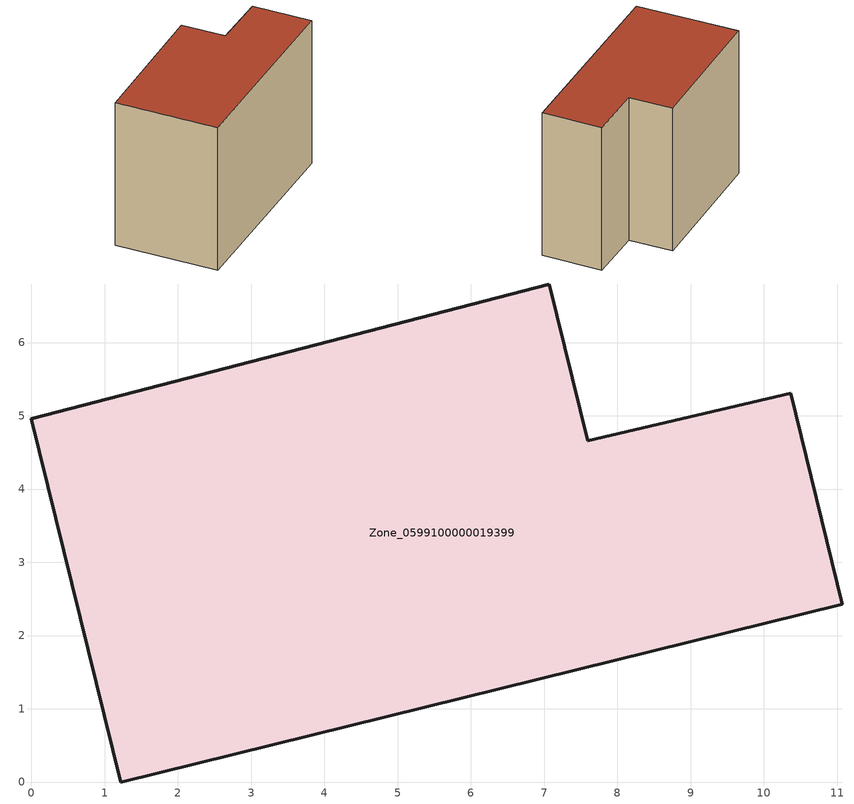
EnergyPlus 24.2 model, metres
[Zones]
Zone_0599100000019399
 floor ground (C_G): 1.22,0 0,4.96 7.07,6.8 7.6,4.66 10.37,5.31 11.07,2.43 z0
 wall outside (C_F): 1.22,0 11.07,2.43 10.37,5.31 7.6,4.66 7.07,6.8 0,4.96 1.22,0 z0:7.56
 roof outside (C_R): 0,4.96 1.22,0 11.07,2.43 10.37,5.31 7.6,4.66 7.07,6.8 z7.56
[BUILDING]
Pand.0599100000019399: North Axis=0; Terrain=City; Loads Convergence Tolerance Value=0.04; Temperature Convergence Tolerance Value=0.4; Solar Distribution=FullExterior; Maximum Number of Warmup Days=25; Minimum Number of Warmup Days=1
[Site:Location]
Rotterdam.The.Hague.AP_ZH_NLD Design_Conditions: Latitude=51.96; Longitude=4.45; Time Zone=1; Elevation=-4.5
[SITE:GROUNDTEMPERATURE:BUILDINGSURFACE]
18, 18, 18, 18, 18, 18, 18, 18, 18, 18, 18, 18
[MATERIAL] Thermal Absorptance=0.9; Solar Absorptance=0.7; Visible Absorptance=0.7
Name | Roughness | Thickness | Conductivity | Density | Specific Heat
G.TC.1946 | MediumSmooth | 0.15 | 1 | 540 | 1210
F.TC.1946 | Rough | 0.3 | 0.857143 | 1920 | 840
R.TC.1946 | MediumRough | 0.2 | 0.909091 | 1500 | 1000
[CONSTRUCTION]
C_G: G.TC.1946
C_F: F.TC.1946
C_R: R.TC.1946
[ZONE]
Zone_0599100000019399: Type=1; Multiplier=1; Ceiling Height=Autocalculate; Volume=Autocalculate; Floor Area=autocalculate; Part of Total Floor Area=Yes
[ZONEINFILTRATION:DESIGNFLOWRATE]
Infil_Zone_0599100000019399: Zone or ZoneList or Space or SpaceList=Zone_0599100000019399; Schedule=AlwaysOn; Design Flow Rate Calculation Method=Flow/Area; Flow Rate per Floor Area=0.003; Constant Term Coefficient=1; Temperature Term Coefficient=0; Velocity Term Coefficient=0; Velocity Squared Term Coefficient=0
[HVACTEMPLATE:ZONE:IDEALLOADSAIRSYSTEM]
Zone_0599100000019399: Maximum Heating Supply Air Temperature=50; Minimum Cooling Supply Air Temperature=13; Maximum Heating Supply Air Humidity Ratio=0.0156; Minimum Cooling Supply Air Humidity Ratio=0.0077; Heating Limit=NoLimit; Cooling Limit=NoLimit; Dehumidification Control Type=ConstantSensibleHeatRatio; Cooling Sensible Heat Ratio=0.7; Dehumidification Setpoint=60; Humidification Control Type=None; Humidification Setpoint=30; Outdoor Air Method=None; Outdoor Air Flow Rate per Person=0.00944; Outdoor Air Flow Rate per Zone Floor Area=0; Outdoor Air Flow Rate per Zone=0; Demand Controlled Ventilation Type=None; Outdoor Air Economizer Type=NoEconomizer; Heat Recovery Type=None; Sensible Heat Recovery Effectiveness=0.7; Latent Heat Recovery Effectiveness=0.65
[ZONECONTROL:THERMOSTAT]
ThermostatControl_Zone_0599100000019399: Zone or ZoneList=Zone_0599100000019399; Control Type Schedule=DualSetpointControlType; Control 1=Thermostat_Zone_0599100000019399; Temperature Difference Between Cutout And Setpoint=0
[THERMOSTATSETPOINT:DUALSETPOINT]
Thermostat_Zone_0599100000019399: Heating Setpoint Temperature Schedule=HeatingSetpoint_Zone_0599100000019399; Cooling Setpoint Temperature Schedule=CoolingSetpoint_Zone_0599100000019399
[SCHEDULE:COMPACT]
HeatingSetpoint_Zone_0599100000019399: Through: 12/31, For: AllDays, Until: 24:00, 21
CoolingSetpoint_Zone_0599100000019399: Through: 12/31, For: AllDays, Until: 24:00, 24
DualSetpointControlType: Through: 12/31, For: AllDays, Until: 24:00, 4
AlwaysOn: Through: 12/31, For: AllDays, Until: 24:00, 1
